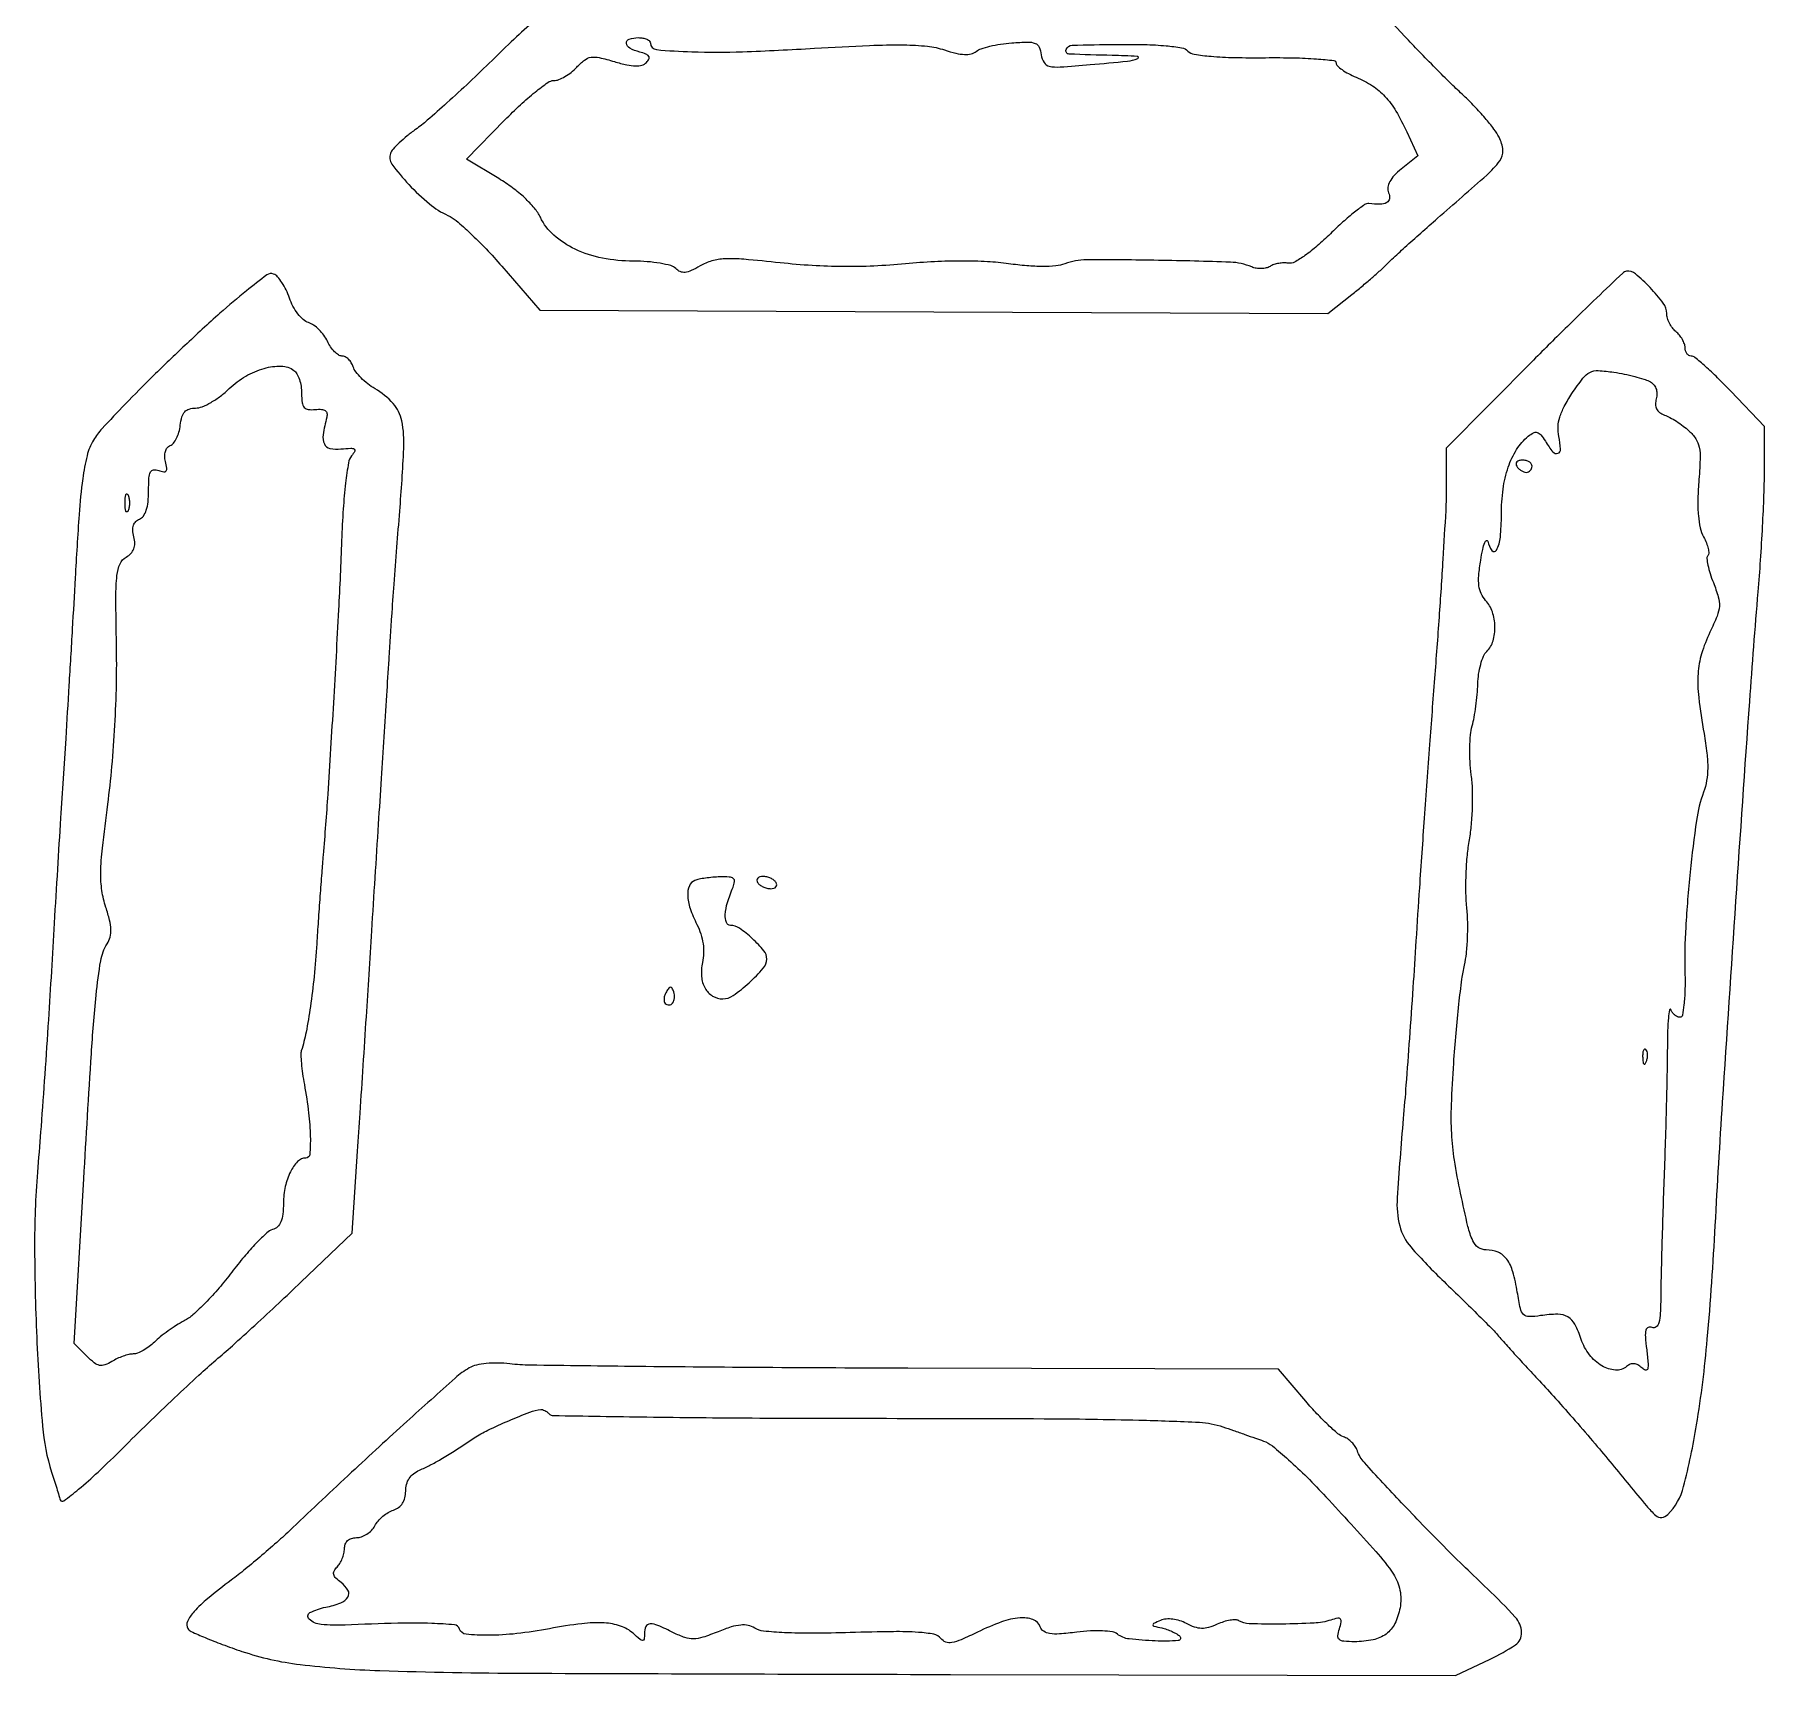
# Model space of a CAD drawing. Extents: x 0 to 5034, y 0 to 2560.
# Drawn here: x 1851.4 to 2134, y 488.5 to 756.5 of the extents above; entities that cross this region are included whole.
import ezdxf

# ---------------------------------------------------------------- set-up
doc = ezdxf.new("R2010")
doc.units = 0

msp = doc.modelspace()

# ---------------------------------------------------------------- linework, layer by layer
msp.add_lwpolyline([(1933.071846, 758.779667, 0.008374), (1929.689535, 755.726697, 0.006467), (1926.102488, 752.290343, -0.005029), (1922.419463, 748.741675, -0.005381), (1918.747051, 745.347788, -0.00512), (1915.530753, 742.498288, -0.025053), (1913.618716, 741, 0.01741), (1912.220611, 739.938506, 0.019299), (1910.94863, 738.816581, 0.019042), (1909.943754, 737.783018, 0.087806), (1909.50345, 737.077723, 0.262776), (1909.730964, 735.351089, 0.026005), (1912.517518, 732.022178, 0.032089), (1915.879439, 728.841523, 0.069953), (1918.891859, 726.97853, -0.07305), (1920.266021, 726.116943, -0.012662), (1922.555005, 724.063564, -0.01353), (1925.134816, 721.493143, -0.011746), (1927.699646, 718.665348), (1933.899292, 711.498757), (1998.278206, 711.22241), (2062.657121, 710.946064), (2066.57856, 714.058285, 0.005484), (2068.196997, 715.371932, 0.005184), (2069.817119, 716.74531, 0.005158), (2071.226199, 717.990777, 0.018025), (2072.096739, 718.835253, -0.015649), (2073.089538, 719.807521, -0.002112), (2075.245093, 721.77348, -0.002435), (2077.821534, 724.080733, -0.00205), (2080.57231, 726.5, 0.002233), (2088.602566, 733.567718, 0.048789), (2090.729019, 735.863628, 0.183386), (2091.238748, 737.591566, 0.101349), (2090.626721, 739.736966, 0.042385), (2089.782069, 741.070474, 0.014208), (2088.334911, 742.868288, 0.014022), (2086.612966, 744.7762, 0.015576), (2084.844301, 746.516781, -0.007298), (2082.805406, 748.457925, -0.003435), (2080.225429, 751.022015, -0.003403), (2077.559344, 753.745165, -0.004786), (2075.22099, 756.213159), (2069.94198, 761.892756)], format="xyb")
for points in [[(1952, 755.100694, 0.388024), (1952.967211, 754.042014, 0.014749), (1958.768107, 753.689222, 0.016655), (1967.025348, 753.706234, 0.005944), (1978.799567, 754.263041, -0.00373), (1987.771328, 754.727146, -0.014222), (1993.374633, 754.815573, -0.022604), (1997.222591, 754.592667, -0.05398), (2000.017139, 753.994344, 0.020015), (2001.886967, 753.459196, 0.047966), (2003.312918, 753.254078, 0.067884), (2004.401498, 753.350727, 0.115819), (2005.217572, 753.749702, -0.091375), (2005.995152, 754.177624, -0.020856), (2007.445162, 754.593236, -0.020903), (2009.183199, 754.937667, -0.019005), (2011, 755.14906, -0.012924), (2013.627967, 755.285794, -0.102211), (2014.821355, 755.07162, -0.194081), (2015.46555, 754.453572, -0.070566), (2015.824135, 753.215017, 0.102121), (2016.284518, 751.931727, 0.208853), (2017.14354, 751.330033, 0.067019), (2018.891798, 751.215538, 0.004646), (2023.824135, 751.599712, 0.003198), (2029.900336, 752.169011, 0.074061), (2031.581757, 752.594176, 0.796896), (2031.521253, 752.945768, 0.008605), (2027.416667, 753.09968, -0.00531), (2020.373193, 753.317332, -0.50404), (2019.882232, 754.041888, -0.310147), (2020.864761, 754.759928, -0.005044), (2028.05, 754.90032, -0.007697), (2032.711655, 754.872607, -0.017666), (2036.215947, 754.673816, -0.018599), (2038.763651, 754.342838, -0.156001), (2039.782036, 753.817964, 0.159065), (2040.83077, 753.28536, 0.017274), (2043.559098, 752.956715, 0.016585), (2047.344448, 752.75906, 0.006827), (2052.482036, 752.731578, -0.006956), (2057.126022, 752.705539, -0.013947), (2060.78975, 752.531708, -0.008443), (2063.636054, 752.268564, -0.382616), (2064, 751.862588, 0.206969), (2064.197599, 751.405674, 0.033808), (2064.960651, 750.779924, 0.032426), (2066.01785, 750.125282, 0.023461), (2067.270302, 749.531527, -0.045112), (2069.919123, 748.132454, -0.061735), (2071.980997, 746.397812, -0.053463), (2073.75762, 744.017788, -0.024837), (2075.556323, 740.602522), (2077.367849, 736.705044), (2074.645536, 734.534348, 0.032662), (2073.48016, 733.473589, 0.068259), (2072.758118, 732.484849, 0.092882), (2072.461915, 731.557648, 0.123215), (2072.568601, 730.681826, -0.119059), (2072.697565, 729.690801, -0.244413), (2072.275682, 729.056636, -0.12793), (2071.214479, 728.785817, -0.029089), (2069.346276, 728.903245, 0.186095), (2068.660723, 728.730351, 0.01272), (2067.023869, 727.510461, 0.016808), (2065.110397, 725.900349, 0.011753), (2063.06033, 723.964959, -0.017185), (2060.927247, 721.994574, -0.025069), (2058.908236, 720.42348, -0.024802), (2057.185179, 719.339479, -0.170348), (2056.214054, 719.168273, 0.049416), (2055.462695, 719.216578, 0.035071), (2054.622249, 719.128291, 0.03557), (2053.823583, 718.927854, 0.060818), (2053.202113, 718.636429, -0.083269), (2052.580596, 718.378175, -0.049885), (2051.785485, 718.275862, -0.048268), (2050.949367, 718.332952, -0.060048), (2050.202113, 718.551545, 0.092665), (2046.742059, 719.324334, 0.004541), (2034.971106, 719.628738, 0.004609), (2023.210636, 719.717574, 0.090661), (2019.667592, 719.063718, -0.0673), (2018.213697, 718.724948, -0.023831), (2016.074415, 718.624601, -0.020926), (2013.467134, 718.735807, -0.014054), (2010.503347, 719.070877, 0.021889), (2007.02125, 719.409392, 0.013459), (2002.90199, 719.517445, 0.012468), (1998.377426, 719.401476, 0.010901), (1993.656248, 719.059249, -0.012208), (1988.488551, 718.698231, -0.013339), (1983.460021, 718.604411, -0.013271), (1978.410252, 718.77901, -0.011829), (1973.178663, 719.223508, 0.005381), (1967.264494, 719.802911, 0.031496), (1964.14268, 719.877615, 0.059536), (1962.017428, 719.539053, 0.064252), (1960.089934, 718.712197, -0.023123), (1958.642517, 717.945124, -0.083966), (1957.6435, 717.664816, -0.129362), (1956.85073, 717.785673, -0.094387), (1956.110335, 718.288729, 0.130207), (1955.299925, 718.759276, 0.02336), (1953.580114, 719.144552, 0.023823), (1951.469869, 719.411932, 0.019547), (1949.199064, 719.501236, -0.048103), (1944.128255, 719.991315, -0.06193), (1939.682105, 721.445897, -0.070661), (1936.209129, 723.726094, -0.101564), (1934, 726.654456, 0.063823), (1933.038547, 728.150032, 0.030345), (1931.459673, 729.812922, 0.027855), (1929.466695, 731.474427, 0.024658), (1927.220881, 732.977934), (1921.941763, 736.146957), (1928.220881, 742.572449, -0.012634), (1930.750697, 745.03365, -0.017258), (1933.158128, 747.110755, -0.014121), (1935.232256, 748.684638, -0.156325), (1936.211045, 748.998971, 0.093839), (1937.009453, 749.150644, 0.037884), (1938.011936, 749.635635, 0.035795), (1939.040903, 750.336402, 0.03785), (1939.938995, 751.164894, -0.039181), (1941.231719, 752.351089, -0.129579), (1942.284298, 752.804083, -0.094706), (1943.609488, 752.75083, -0.015522), (1946.100956, 752.087899, 0.016975), (1948.128404, 751.554739, 0.049555), (1949.562228, 751.375779, 0.076727), (1950.599453, 751.509286, 0.12673), (1951.355758, 751.955758, 0.086013), (1951.744112, 752.506942, 0.262733), (1951.71252, 752.94704, 0.15396), (1951.256171, 753.315893, 0.029625), (1950.232753, 753.649385, -0.057153), (1948.614504, 754.276968, -0.252138), (1948.062413, 755.096777, -0.355281), (1948.508388, 755.771507, -0.076148), (1950, 756, -0.043025), (1950.765658, 755.933994, -0.062725), (1951.4125, 755.735829, -0.082306), (1951.850621, 755.444504, -0.207855)], [(2096.25, 703.333404), (2082, 688.977096), (2082, 682.611295, -0.013528), (2081.896466, 678.78542, -0.001851), (2081.434833, 670.809078, -0.002126), (2080.812682, 661.362474, -0.001795), (2080.076026, 651.372746, 0.000937), (2079.258036, 640.533838, 0.000689), (2078.390577, 628.518869, 0.000696), (2077.60144, 617.150294, 0.001553), (2077.040079, 608.5, -0.001331), (2076.543743, 600.798689, -0.001079), (2075.971558, 592.540695, -0.00109), (2075.410944, 584.928541, -0.002827), (2074.964053, 579.447046, 0.005358), (2073.973178, 566.483279, 0.077828), (2074.384306, 561.915921, 0.121235), (2076.231387, 558.422841, 0.019446), (2081.623776, 552.82366, -0.001958), (2084.625867, 549.917063, -0.002581), (2087.338896, 547.242198, -0.001866), (2089.592248, 544.980673, -0.024975), (2090.373776, 544.107228, 0.013395), (2091.100274, 543.256446, 0.001428), (2092.847024, 541.329585, 0.00176), (2094.942222, 539.047747, 0.001414), (2097.211836, 536.607228, -0.005708), (2099.840748, 533.731216, -0.002979), (2103.054035, 530.090873, -0.002962), (2106.306876, 526.316261, -0.004524), (2109.079295, 523, 0.0012), (2114.675581, 516.214774, 0.036211), (2116.204972, 514.619947, 0.213548), (2117.180038, 514.30419, 0.17109), (2118.185598, 514.785598, 0.134878), (2120.772235, 519.332091, 0.02158), (2122.882942, 529.434388, 0.018999), (2124.636968, 543.413352, 0.008377), (2125.941581, 562, -0.00286), (2127.131038, 582.122668, -0.000717), (2129.306467, 614.938856, -0.000675), (2131.561398, 647.577755, -0.003547), (2132.951741, 665.5, 0.004526), (2133.340644, 670.643791, 0.003647), (2133.668191, 676.178125, 0.003686), (2133.895721, 681.293787, 0.009442), (2133.963149, 685), (2133.957954, 692.5), (2128.48017, 698.25, 0.008506), (2126.308655, 700.453136, 0.01244), (2124.317384, 702.310938, 0.0079), (2122.607808, 703.78054, 0.175329), (2122.001193, 704, -0.136469), (2121.619398, 704.106184, -0.100282), (2121.2941, 704.404657, -0.086457), (2121.075131, 704.851103, -0.070997), (2121, 705.377555, 0.086594), (2120.892217, 705.995234, 0.04354), (2120.559375, 706.71614, 0.041499), (2120.073942, 707.421878, 0.048188), (2119.5, 708, -0.057876), (2118.925946, 708.601026, -0.043629), (2118.440625, 709.375777, -0.044572), (2118.109408, 710.197081, -0.073695), (2118, 710.935354, 0.161476), (2117.439213, 712.62652, 0.029678), (2115.292032, 715.177218, 0.02773), (2112.885397, 717.447704, 0.219299), (2111.445281, 717.844856, 0.149899), (2110.813606, 717.531691, 0.001136), (2106.591739, 713.51812, 0.004087), (2101.780486, 708.847596, 0.002596)], [(1875.936986, 705.728179, 0.005372), (1870.813312, 700.808858, 0.006769), (1866.182365, 696.141295, 0.005495), (1862.403543, 692.140975, 0.052665), (1861.003579, 690.263465, 0.072756), (1859.959295, 687.724576, 0.028143), (1859.243787, 683.977837, 0.015901), (1858.653797, 678.134528, 0.003246), (1858.006458, 667.763465, -0.000593), (1857.529007, 659.400653, -0.000444), (1856.984159, 650.193018, -0.000449), (1856.455794, 641.526581, -0.00103), (1856.038507, 635, 0.000854), (1855.624105, 628.554114, 0.000396), (1855.106643, 620.178125, 0.000392), (1854.576889, 611.37788, 0.000546), (1854.117492, 603.5, -0.001754), (1853.636763, 595.585395, -0.001228), (1853.041908, 586.670792, -0.001239), (1852.429855, 578.132824, -0.002584), (1851.902233, 571.485676, 0.02114), (1851.379406, 559.075376, 0.011258), (1851.728128, 543.706345, 0.009654), (1852.664623, 529.208894, 0.056174), (1854.153632, 521.711159, -0.000324), (1854.575, 520.3849, -0.000322), (1854.995531, 519.055332, -0.000315), (1855.361734, 517.892386, -0.001258), (1855.583805, 517.179332, 0.517396), (1856.137196, 516.998114, 0.013151), (1858.566704, 518.902308, 0.016058), (1861.740922, 521.704242, 0.007162), (1865.745733, 525.58464, -0.003565), (1869.883557, 529.65204, -0.003155), (1874.250309, 533.830577, -0.003168), (1878.231479, 537.544859, -0.009645), (1881, 539.998162, 0.006499), (1883.688571, 542.350587, 0.002537), (1887.343494, 545.667042, 0.002511), (1891.263461, 549.296818, 0.003118), (1894.871468, 552.713969), (1903.242936, 560.74223), (1904.143169, 574.121115, 0.000397), (1904.557694, 580.355546, 0.000207), (1905.06472, 588.123078, 0.000206), (1905.578251, 596.091706, 0.000316), (1906.016207, 603, -0.000134), (1906.46527, 610.124513, -0.000075), (1907.015334, 618.79375, -0.000075), (1907.574056, 627.557926, -0.000122), (1908.051426, 635, 0.000138), (1908.486983, 641.79375, 0.00014), (1908.917162, 648.5625, 0.000136), (1909.288451, 654.455927, 0.000569), (1909.506712, 658, -0.002584), (1909.731542, 661.425738, -0.000733), (1910.11655, 666.751266, -0.000739), (1910.569066, 672.764445, -0.000781), (1911.031063, 678.663886, 0.007274), (1911.697365, 688.873796, 0.06256), (1911.358527, 693.423528, 0.133541), (1909.946026, 696.240373, 0.07688), (1906.991512, 698.664086, -0.032047), (1905.803946, 699.472428, -0.030655), (1904.71065, 700.437135, -0.032125), (1903.85455, 701.408748, -0.087906), (1903.431328, 702.216366, 0.060512), (1903.12003, 702.898357, 0.062927), (1902.657839, 703.476058, 0.069925), (1902.121718, 703.867535, 0.123393), (1901.593127, 704, -0.146695), (1901.027234, 704.169678, -0.052917), (1900.371714, 704.708897, -0.046839), (1899.736175, 705.48986, -0.040511), (1899.221473, 706.413265, 0.051146), (1898.653295, 707.383594, 0.040461), (1897.857653, 708.304022, 0.041761), (1896.968471, 709.043347, 0.075853), (1896.122742, 709.461043, -0.105655), (1895.276674, 709.943069, -0.04539), (1894.384718, 710.897283, -0.042215), (1893.58604, 712.125439, -0.043386), (1893.013416, 713.45935, 0.031544), (1892.479717, 714.788444, 0.034303), (1891.795633, 716.00147, 0.036605), (1891.070291, 716.945293, 0.119556), (1890.426709, 717.389751, 0.256148), (1889.317974, 717.239037, 0.010264), (1885.98407, 714.666796, 0.013648), (1881.651893, 710.980926, 0.005512)], [(1895, 697.889345, 0.029531), (1895.089377, 696.377388, 0.148593), (1895.425502, 695.610578, 0.190258), (1896.079078, 695.264793, 0.054074), (1897.25, 695.26179, -0.038557), (1898.263256, 695.290576, -0.137905), (1898.871984, 695.086987, -0.208957), (1899.141947, 694.658272, -0.101919), (1899.106927, 694, 0.025437), (1898.513616, 691.152515, 0.14483), (1898.716638, 689.636184, 0.241407), (1899.632735, 688.90098, 0.077641), (1901.426868, 688.815576, -0.011832), (1903.019164, 688.949231, -0.157667), (1903.581139, 688.804129, -0.395434), (1903.673604, 688.445343, -0.047993), (1903.172515, 687.707868, 0.1339), (1902.655785, 686.5707, 0.010576), (1902.191461, 683.255158, 0.012893), (1901.799618, 679.017402, 0.0074), (1901.534839, 673.892292, -0.003842), (1901.030068, 662.557072, -0.00162), (1900.18551, 647.335251, -0.001571), (1899.262042, 632.413375, -0.005065), (1898.51636, 622.5, 0.00227), (1898.282167, 619.603131, 0.000997), (1897.997155, 615.765625, 0.000987), (1897.710938, 611.693189, 0.001323), (1897.468516, 608, -0.008876), (1897.037398, 602.666197, -0.011194), (1896.440681, 597.750152, -0.012281), (1895.729569, 593.550568, -0.029624), (1894.945657, 590.5, 0.089825), (1894.862753, 589.873636, 0.010702), (1894.959599, 588.471875, 0.012491), (1895.153759, 586.796321, 0.009955), (1895.444119, 585, -0.014624), (1896.14818, 580.370282, -0.0256), (1896.421181, 576.503398, -0.02446), (1896.33546, 573.609908, -0.391396), (1895.675673, 573, 0.204256), (1894.354582, 572.436823, 0.076212), (1893.170553, 570.752542, 0.062064), (1892.330942, 568.353304, 0.051141), (1892.031803, 565.65638, -0.024995), (1891.924681, 563.819541, -0.070561), (1891.608493, 562.576692, -0.106955), (1891.058765, 561.778495, -0.120849), (1890.25, 561.321791, 0.120287), (1889.309142, 560.791867, 0.013914), (1887.574507, 559.075181, 0.016098), (1885.603994, 556.875851, 0.012492), (1883.599386, 554.363205, -0.015558), (1881.51015, 551.777168, -0.016067), (1879.285698, 549.354539, -0.015989), (1877.229541, 547.384904, -0.063757), (1875.796204, 546.394613, 0.021004), (1874.542745, 545.678175, 0.014201), (1873.174389, 544.762671, 0.014324), (1871.90012, 543.800585, 0.02752), (1870.946819, 542.946819, -0.034814), (1870.090157, 542.201814, -0.033445), (1869.127267, 541.571878, -0.035288), (1868.203092, 541.134625, -0.093111), (1867.486431, 541, 0.059559), (1866.767038, 540.914002, 0.025479), (1865.837273, 540.637659, 0.024772), (1864.864982, 540.238694, 0.029841), (1863.997711, 539.766498, -0.049786), (1862.867415, 539.208242, -0.142485), (1862.002265, 539.142186, -0.116913), (1861.132049, 539.551473, -0.028258), (1859.93683, 540.618726), (1857.851099, 542.704456), (1859.413987, 569.602228, -0.001189), (1860.650139, 590.03744, -0.009089), (1861.428497, 599.62905, -0.017057), (1862.178267, 605.222103, -0.098032), (1863.233905, 608.002934, 0.076529), (1863.707561, 609.106316, 0.07245), (1863.839517, 610.322474, 0.051875), (1863.624425, 611.846326, 0.018726), (1863.016323, 613.950542, -0.044267), (1862.373719, 616.691339, -0.040224), (1862.195286, 619.592881, -0.023342), (1862.461541, 623.642072, -0.00474), (1863.335973, 630.784862, 0.010729), (1864.016559, 636.956115, 0.008458), (1864.496576, 643.6612, 0.008403), (1864.752414, 650.435524, 0.01007), (1864.757539, 656.817233, -0.0033), (1864.657438, 664.675807, -0.028905), (1864.837236, 668.153331, -0.074388), (1865.340229, 670.059817, -0.164676), (1866.334121, 671.163999, 0.069943), (1867.126133, 671.767533, 0.105101), (1867.593656, 672.496049, 0.09787), (1867.743636, 673.391223, 0.05425), (1867.591236, 674.492508, -0.04674), (1867.431561, 675.531481, -0.09221), (1867.535151, 676.357082, -0.116537), (1867.899957, 676.964642, -0.108324), (1868.507115, 677.364357, 0.149568), (1869.151999, 677.868317, 0.073875), (1869.62089, 678.80753, 0.05323), (1869.908699, 680.16318, 0.025715), (1870, 681.93723, -0.013481), (1870.057877, 684.083443, -0.101549), (1870.313966, 685.060543, -0.259468), (1870.824963, 685.413389, -0.116268), (1871.66074, 685.299945, 0.046815), (1872.476359, 685.071715, 0.282703), (1872.868321, 685.224529, 0.202492), (1872.990259, 685.705196, 0.026166), (1872.771248, 686.766747, -0.054734), (1872.640768, 687.65151, -0.080919), (1872.737934, 688.428382, -0.098993), (1873.0487, 689.020591, -0.131701), (1873.538387, 689.376357, 0.136433), (1874.067011, 689.767971, 0.050709), (1874.563403, 690.558544, 0.045495), (1874.957254, 691.578773, 0.040852), (1875.177879, 692.69094, -0.039626), (1875.444784, 694.053871, -0.114613), (1875.903592, 694.892067, -0.139818), (1876.622473, 695.34669, -0.07164), (1877.686989, 695.5, 0.099284), (1878.75263, 695.713708, 0.031925), (1880.204748, 696.432554, 0.030411), (1881.757897, 697.459694, 0.029752), (1883.186989, 698.674652, -0.058369), (1885.875559, 700.7078, -0.064002), (1888.881274, 701.989358, -0.073837), (1891.679579, 702.34893, -0.152559), (1893.75, 701.657306, -0.113081), (1894.230272, 701.110173, -0.04375), (1894.632812, 700.178312, -0.040473), (1894.907615, 699.05253, -0.03965)], [(2115.159803, 699.875987, -0.084613), (2115.817027, 699.384586, -0.095433), (2116.241745, 698.721471, -0.090628), (2116.403207, 697.919221, -0.068513), (2116.296349, 697.02524, 0.06546), (2116.179887, 696.098734, 0.115688), (2116.359181, 695.353302, 0.119265), (2116.845625, 694.780211, 0.072284), (2117.636546, 694.363139, -0.04018), (2118.501211, 693.975689, -0.017727), (2119.578272, 693.3344, -0.017411), (2120.677977, 692.570199, -0.022388), (2121.629911, 691.789491, -0.064532), (2122.752271, 690.484362, -0.098362), (2123.312125, 689.103836, -0.057175), (2123.461559, 687.113827, -0.010207), (2123.238818, 683.386397, 0.015103), (2123.088596, 680.37815, 0.026923), (2123.173169, 677.901953, 0.033037), (2123.48101, 675.919138, 0.067935), (2124.02708, 674.4494, -0.02812), (2124.483502, 673.467627, -0.038981), (2124.771164, 672.541053, -0.043784), (2124.874452, 671.783949, -0.211438), (2124.721586, 671.388252, 0.225832), (2124.5635, 670.94303, 0.024731), (2124.732898, 669.840695, 0.026383), (2125.087149, 668.479962, 0.018295), (2125.623378, 666.983252, -0.023459), (2126.432935, 664.647985, -0.08904), (2126.60057, 663.118707, -0.079292), (2126.235645, 661.536539, -0.016286), (2125.069966, 658.908677, 0.039226), (2123.696308, 655.384466, 0.058776), (2123.119169, 652.13606, 0.044364), (2123.237452, 648.227615, 0.013373), (2124.101046, 642.341152, -0.013733), (2124.569673, 639.130794, -0.031389), (2124.703459, 636.688739, -0.040039), (2124.524212, 634.65854, -0.044709), (2124.024129, 632.759239, 0.050952), (2122.873694, 628.157873, 0.010095), (2121.830447, 619.718377, 0.011364), (2121.107045, 610.703595, 0.020144), (2120.979824, 603.25, -0.011577), (2120.980007, 600.348823, -0.02247), (2120.822508, 598.036947, -0.020236), (2120.55856, 596.330038, -0.3585), (2120.157415, 596, -0.109582), (2119.740536, 596.092475, -0.06446), (2119.307507, 596.367188, -0.059736), (2118.924719, 596.772037, -0.06253), (2118.655375, 597.25, 0.751202), (2118.455916, 597.228775, 0.02223), (2118.28371, 595.929688, 0.014177), (2118.157635, 593.794809, 0.00646), (2118.108119, 591, -0.003836), (2118.0608, 587.204623, -0.001335), (2117.936083, 581.7375, -0.001326), (2117.766729, 575.718459, -0.001545), (2117.57297, 570, 0.001177), (2117.379165, 564.401911, 0.001141), (2117.209583, 558.745135, 0.001126), (2117.082968, 553.768368, 0.004221), (2117.036892, 550.643011, -0.009516), (2116.961369, 547.662207, -0.054686), (2116.720023, 546.103593, -0.161615), (2116.270338, 545.422217, -0.264254), (2115.604758, 545.321427, 0.184888), (2114.971823, 545.321909, 0.247511), (2114.599456, 544.897899, 0.078233), (2114.514385, 543.826333, 0.011816), (2114.731101, 541.678416, -0.008061), (2114.973158, 539.44721, -0.087864), (2114.898231, 538.550193, -0.431693), (2114.557188, 538.365148, -0.109762), (2113.950137, 538.726206, 0.059207), (2113.300285, 539.206966, 0.107331), (2112.672319, 539.404541, 0.117126), (2112.057122, 539.316458, 0.079497), (2111.44543, 538.954711, -0.194122), (2109.616316, 538.370309, -0.116487), (2107.410904, 539.067422, -0.093896), (2105.367463, 540.879003, -0.085068), (2104.041784, 543.373394, 0.038587), (2103.008849, 545.844641, 0.143155), (2101.860728, 547.05886, 0.136846), (2100.207434, 547.493347, 0.034094), (2097.394969, 547.258883, -0.032614), (2095.503256, 547.095548, -0.205733), (2094.626226, 547.450818, -0.142882), (2094.103386, 548.416417, -0.013466), (2093.601108, 551.093068, 0.028645), (2092.86798, 554.436808, 0.090667), (2091.866866, 556.488526, 0.134114), (2090.458048, 557.603219, 0.101024), (2088.5143, 558, -0.154155), (2087.22659, 558.406677, -0.134292), (2086.321297, 559.499082, -0.048911), (2085.53228, 561.823237, -0.005549), (2084.327669, 567.25, -0.012965), (2083.335584, 572.658677, -0.02566), (2082.882005, 576.997042, -0.022499), (2082.844895, 581.710152, -0.007807), (2083.203259, 588.5, -0.004978), (2083.586767, 593.387955, -0.005347), (2084.059683, 598.151739, -0.005076), (2084.550877, 602.232345, -0.025174), (2084.965273, 604.505921, 0.03241), (2085.287363, 606.430395, 0.01521), (2085.465505, 608.948989, 0.014999), (2085.492641, 611.609393, 0.020382), (2085.347341, 614.005921, -0.022127), (2085.204412, 616.507814, -0.013049), (2085.244164, 619.501739, -0.013041), (2085.440418, 622.495902, -0.021715), (2085.780426, 625, 0.022835), (2086.110922, 627.475596, 0.014535), (2086.279402, 630.377842, 0.014601), (2086.278594, 633.240564, 0.026139), (2086.08658, 635.584145, -0.020411), (2085.884649, 637.744512, -0.017432), (2085.844571, 640.031354, -0.017786), (2085.954887, 642.114621, -0.046783), (2086.225287, 643.584145, 0.024036), (2086.548571, 644.981187, 0.011497), (2086.835501, 646.801419, 0.011369), (2087.048557, 648.719628, 0.015897), (2087.145263, 650.441962, -0.030714), (2087.283616, 652.052239, -0.03084), (2087.618142, 653.631191, -0.032407), (2088.082807, 654.964973, -0.096643), (2088.620533, 655.76339, 0.125553), (2089.636902, 657.475997, 0.077467), (2089.944998, 659.811267, 0.075211), (2089.525547, 662.203267, 0.103324), (2088.425406, 664.082426, -0.076306), (2087.694371, 665.190358, -0.077386), (2087.333779, 666.461243, -0.053078), (2087.306798, 668.15309, -0.016823), (2087.618773, 670.661166, -0.012104), (2087.940166, 672.411436, -0.03752), (2088.272758, 673.56453, -0.194294), (2088.542159, 673.859798, -0.484402), (2088.766691, 673.75, 0.108418), (2089.461182, 672.234869, 0.551752), (2090.206837, 672.297174, 0.096553), (2090.828607, 674.407303, 0.023515), (2091, 678.04966, -0.032811), (2091.27672, 682.261953, -0.049339), (2092.114684, 685.844095, -0.057648), (2093.490514, 688.739723, -0.080005), (2095.378118, 690.898847, -0.053657), (2096.219153, 691.456517, -0.193227), (2096.847409, 691.517366, -0.152633), (2097.438674, 691.123085, -0.030384), (2098.184601, 690.076014, 0.030106), (2099.427844, 688.328801, 0.320432), (2100.222058, 688.107309, 0.335506), (2100.659185, 688.781592, 0.031298), (2100.375717, 690.871414, -0.062814), (2100.261892, 692.451078, -0.061352), (2100.541539, 694.022798, -0.048958), (2101.268385, 695.759007, -0.022577), (2102.527959, 697.862885, -0.016058), (2104.307011, 700.372254, -0.113114), (2105.447509, 701.326458, -0.131736), (2106.812505, 701.616627, -0.024704), (2109.377242, 701.35437, -0.012552), (2111.077377, 701.051313, -0.0122), (2112.776507, 700.660809, -0.01219), (2114.252255, 700.244939, -0.043562)], [(2093.5, 686, 0.06081), (2093.806203, 685.617485, 0.051032), (2094.2129, 685.29375, 0.053229), (2094.653442, 685.073302, 0.089642), (2095.059017, 685, 0.105429), (2095.418051, 685.076556, 0.099231), (2095.723586, 685.29375, 0.096318), (2095.928382, 685.618268, 0.092995), (2096, 686, 0.153634), (2095.879982, 686.381379, 0.097988), (2095.542039, 686.70625, 0.080552), (2095.037096, 686.925455, 0.062283), (2094.440983, 687, 0.066118), (2093.889346, 686.926733, 0.138808), (2093.521475, 686.70625, 0.191142), (2093.392057, 686.379648, 0.139169)], [(1866.662281, 678.75, -0.174857), (1866.474999, 678.540618, -0.447206), (1866.306058, 678.601562, -0.078554), (1866.189089, 679.10856, -0.017491), (1866.157895, 680, -0.017491), (1866.189089, 680.89144, -0.078554), (1866.306058, 681.398438, -0.447206), (1866.474999, 681.459382, -0.174857), (1866.662281, 681.25, -0.057986), (1866.818615, 680.679992, -0.037979), (1866.87034, 680, -0.037979), (1866.818615, 679.320008, -0.057986)], [(1959.25, 618.337719, 0.198588), (1958.3437, 617.449005, 0.11263), (1958.066018, 615.912606, 0.071715), (1958.474467, 613.773741, 0.032727), (1959.577556, 611.14499, -0.037856), (1960.208573, 609.596964, -0.041345), (1960.576604, 608.016219, -0.042878), (1960.671237, 606.451351, -0.047761), (1960.489104, 604.950393, 0.07334), (1960.328577, 602.653832, 0.108775), (1960.909709, 600.729832, 0.131057), (1962.138454, 599.464312, 0.135702), (1963.817726, 599, 0.156655), (1965.509975, 599.543539, 0.028753), (1968.097494, 601.631948, 0.027753), (1970.423718, 603.989293, 0.182812), (1971, 605.512777, 0.175478), (1970.509292, 606.867924, 0.032363), (1968.650046, 608.825888, 0.033091), (1966.540215, 610.533393, 0.154777), (1965.068972, 611, -0.314542), (1964.387997, 611.475427, -0.104689), (1964.204784, 612.746063, -0.057763), (1964.568037, 614.733129, -0.025431), (1965.478393, 617.25, 0.064415), (1965.726005, 618.147273, 0.267146), (1965.524701, 618.649095, 0.154048), (1964.861573, 618.899843, 0.020864), (1963.356989, 618.921053, 0.014536), (1962.171497, 618.853769, 0.013832), (1960.972053, 618.717133, 0.013922), (1959.91946, 618.537605, 0.046722)], [(1969.5, 618, 0.091204), (1969.846464, 617.617096, 0.053126), (1970.377112, 617.29375, 0.050746), (1970.99842, 617.074178, 0.059645), (1971.618034, 617, 0.069308), (1972.146634, 617.073627, 0.14379), (1972.495862, 617.29375, 0.190139), (1972.613866, 617.620091, 0.131946), (1972.5, 618, 0.091204), (1972.153536, 618.382904, 0.053126), (1971.622888, 618.70625, 0.050746), (1971.00158, 618.925822, 0.059645), (1970.381966, 619, 0.069308), (1969.853366, 618.926373, 0.14379), (1969.504138, 618.70625, 0.190139), (1969.386134, 618.379909, 0.131946)], [(1954.582949, 600.134215, 0.052326), (1954.327923, 599.604943, 0.061761), (1954.20609, 599.06291, 0.07231), (1954.228156, 598.59012, 0.149701), (1954.399864, 598.266802, 0.208213), (1955.031223, 598.018401, 0.228122), (1955.610436, 598.323111, 0.143258), (1955.913564, 599.144952, 0.097944), (1955.787251, 600.138246, 0.033951), (1955.536207, 600.749629, 0.286646), (1955.294341, 600.899578, 0.233206), (1955.012891, 600.759582, 0.024362)], [(2114.078947, 589.416667, 0.018894), (2114.137993, 588.670344, 0.168741), (2114.279315, 588.37858, 0.470617), (2114.461564, 588.395823, 0.054073), (2114.683114, 588.8125, 0.051402), (2114.839148, 589.359369, 0.05415), (2114.876576, 589.916927, 0.060344), (2114.797407, 590.402231, 0.126455), (2114.604167, 590.729167, 0.296942), (2114.385309, 590.77538, 0.208169), (2114.200665, 590.592839, 0.077125), (2114.089945, 590.112848, 0.028489)], [(1922.382707, 538.714931, 0.051789), (1920.099539, 537.06965, 0.001921), (1912.193715, 529.969589, 0.003587), (1903.166893, 521.681341, 0.002894), (1893.585251, 512.651985, -0.008474), (1891.274759, 510.522849, -0.005434), (1888.524694, 508.126595, -0.00546), (1885.77972, 505.838039, -0.010175), (1883.498814, 504.054251, 0.010703), (1879.673863, 501.056424, 0.038488), (1877.434636, 498.914892, 0.068618), (1876.353577, 497.313272, 0.258083), (1876.410187, 496.145321, 0.148894), (1876.955629, 495.665379, 0.006869), (1879.246014, 494.663764, 0.010901), (1882.041707, 493.557768, 0.007559), (1885.246277, 492.424937, 0.051414), (1894.742548, 490.282041, 0.021676), (1907.800915, 489.28957, 0.007184), (1931.531821, 488.858958, 0.000458), (2001, 488.66031), (2083.5, 488.5), (2089.179311, 491.162314, 0.03918), (2093.277013, 493.490456, 0.259892), (2094.298406, 495.514906, 0.176654), (2093.270591, 498.008458, 0.017902), (2088.704663, 502.656659, -0.007082), (2081.600154, 509.58287, -0.007093), (2074.6981, 516.704305, -0.00355), (2068.616136, 523.252908, -0.104666), (2067.468653, 525.198848, 0.068286), (2067.12512, 525.891206, 0.047069), (2066.566377, 526.566797, 0.047067), (2065.891101, 527.126001, 0.068256), (2065.198848, 527.470083, -0.09436), (2064.289405, 527.982547, -0.013546), (2062.688866, 529.410281, -0.014979), (2060.872026, 531.22728, -0.012292), (2059.039845, 533.271235), (2054.579689, 538.5), (1994.039845, 538.671748, -0.000817), (1970.514316, 538.776919, -0.001222), (1949.961704, 538.952604, -0.000498), (1932.343413, 539.163827, -0.026792), (1929, 539.386678, 0.025467), (1927.028293, 539.523345, 0.029871), (1925.156149, 539.445713, 0.032856), (1923.543147, 539.174048, 0.072225)], [(1935.417785, 531.25, 0.194737), (1936.14405, 530.942946, 0.00027), (1951.418767, 530.716969, 0.002176), (1968.588498, 530.546973, 0.001333), (1988.834452, 530.488618, -0.001022), (2016.300194, 530.426568, -0.005054), (2031.762201, 530.203757, -0.006196), (2041.669821, 529.837912, -0.070741), (2045.5, 529.099117, -0.000507), (2047.224833, 528.502904, -0.000394), (2049.100936, 527.850615, -0.000398), (2050.849939, 527.239413, -0.000962), (2052.141486, 526.784127, -0.085711), (2053.583131, 525.974246, -0.011671), (2056.224407, 523.721458, -0.013148), (2059.247743, 520.87188, -0.010756), (2062.331471, 517.673628, -0.003007), (2070.50284, 508.718102, -0.036425), (2073.358924, 505.044258, -0.100244), (2074.432661, 502.418495, -0.093723), (2074.436884, 499.515252, -0.067622), (2073.588127, 496.958198, -0.119887), (2072.17507, 495.260528, -0.10951), (2070.041031, 494.307902, -0.050468), (2066.998354, 494, -0.018999), (2065.248257, 494.066523, -0.158539), (2064.524725, 494.364312, -0.248481), (2064.289977, 494.954109, -0.049798), (2064.531333, 496.09872, 0.024845), (2064.830965, 497.235811, 0.247557), (2064.700414, 497.694329, 0.257735), (2064.253909, 497.834195, 0.026608), (2063.147436, 497.546794, -0.063648), (2060.387502, 497.043978, -0.011363), (2055.138819, 496.884586, -0.008033), (2049.799546, 496.929608, -0.133046), (2048.11, 497.432016, 0.141762), (2047.568601, 497.582976, 0.038403), (2046.673012, 497.505323, 0.035643), (2045.625876, 497.255151, 0.030448), (2044.566393, 496.848297, -0.036723), (2043.167077, 496.330973, -0.076322), (2042.015863, 496.182393, -0.077732), (2040.886702, 496.38687, -0.039295), (2039.558917, 496.968468, 0.045646), (2038.457657, 497.434293, 0.047374), (2037.303759, 497.685385, 0.051025), (2036.216818, 497.704543, 0.081329), (2035.317461, 497.478118, 0.008094), (2034.186601, 496.966137, 0.330507), (2034.0666, 496.741738, 0.302932), (2034.244544, 496.545136, 0.007308), (2035.5, 496.248177, -0.029111), (2036.336582, 496.011363, -0.024067), (2037.196338, 495.665786, -0.024728), (2037.955538, 495.270773, -0.057874), (2038.466256, 494.886679, -0.654051), (2038.209615, 494.179396, -0.025105), (2034.459484, 494.126581, -0.020377), (2030.194197, 494.455081, -0.13803), (2028.257563, 495.255539, 0.13025), (2027.441996, 495.607323, 0.025555), (2025.838812, 495.76346, 0.024712), (2023.847407, 495.756636, 0.017866), (2021.636006, 495.56026, -0.011282), (2018.79031, 495.26975, -0.05656), (2017.19196, 495.323839, -0.116551), (2016.238338, 495.703492, -0.149461), (2015.659828, 496.444092, 0.216667), (2014.476111, 497.609607, 0.10932), (2012.356545, 497.89348, 0.065808), (2009.317758, 497.226497, 0.027218), (2005.436429, 495.576738, -0.010739), (2002.746363, 494.327164, -0.060076), (2001.228303, 493.868577, -0.129385), (2000.220823, 493.953381, -0.142415), (1999.427935, 494.524527, 0.181938), (1998.30387, 495.209424, 0.03052), (1995.75727, 495.532712, 0.019405), (1991.66495, 495.640973, 0.0042), (1984.590199, 495.494107, -0.005703), (1978.473117, 495.385516, -0.013032), (1973.859897, 495.476489, -0.013207), (1970.462025, 495.722213, -0.115419), (1969.041058, 496.206432, 0.085967), (1967.952238, 496.649846, 0.077813), (1966.738131, 496.722671, 0.05336), (1965.197998, 496.407226, 0.017994), (1963.038316, 495.632008, -0.01601), (1960.526049, 494.718962, -0.073782), (1959.004184, 494.458853, -0.090499), (1957.626364, 494.679118, -0.030938), (1955.755884, 495.471895, 0.013979), (1953.199183, 496.659285, 0.108801), (1951.915896, 496.906189, 0.284072), (1951.249683, 496.469483, 0.109687), (1951, 495.345012, -0.027781), (1950.947898, 494.408012, -0.386563), (1950.714416, 494.20242, -0.173654), (1950.297243, 494.35928, -0.008008), (1949.138811, 495.374378, 0.103318), (1947.115727, 496.558806, 0.067216), (1944.446833, 497.070765, 0.044643), (1940.773465, 496.946065, 0.015254), (1935.5, 496.129275, -0.017602), (1930.135202, 495.324109, -0.027501), (1925.474366, 495.049812, -0.026024), (1921.871187, 495.223769, -0.295357), (1920.808827, 496.073519, 0.296985), (1919.9605, 496.747917, 0.01486), (1916.246719, 496.988066, 0.01498), (1910.724971, 497.015111, 0.004184), (1902.088631, 496.726304, -0.032722), (1898.185176, 496.818538, -0.165561), (1896.221924, 497.688663, -0.522513), (1896.368385, 498.746877, -0.068326), (1898.934872, 499.636974, 0.039976), (1901.38337, 500.333913, 0.164761), (1902.56113, 501.293753, 0.280579), (1902.576138, 502.420864, 0.101761), (1901.456522, 503.65545, -0.033802), (1900.586721, 504.386514, -0.139264), (1900.243914, 504.974935, -0.189025), (1900.314712, 505.54823, -0.072347), (1900.803747, 506.203747, 0.062366), (1901.261958, 506.793138, 0.039119), (1901.648601, 507.577351, 0.03881), (1901.912355, 508.423168, 0.056233), (1902, 509.2, -0.089998), (1902.135694, 509.947763, -0.118075), (1902.522891, 510.520971, -0.111644), (1903.146937, 510.87768, -0.074365), (1903.964816, 511, 0.085692), (1904.793052, 511.142997, 0.057673), (1905.656241, 511.567606, 0.056324), (1906.422229, 512.193263, 0.07061), (1906.963755, 512.932275, -0.05627), (1907.506165, 513.718654, -0.038134), (1908.281916, 514.483509, -0.038339), (1909.157085, 515.115534, -0.060444), (1909.998939, 515.499663, 0.082383), (1910.848695, 515.933158, 0.090334), (1911.481809, 516.606662, 0.083814), (1911.868947, 517.504557, 0.060032), (1912, 518.592139, -0.065672), (1912.147101, 519.707277, -0.079724), (1912.577878, 520.66823, -0.079811), (1913.28723, 521.445382, -0.065992), (1914.25, 522.022363, 0.016588), (1915.967112, 522.833433, 0.014294), (1917.71565, 523.795575, 0.009837), (1919.915576, 525.148295, 0.002973), (1923.202669, 527.287447, -0.033516), (1925.443092, 528.557934, -0.011399), (1928.852621, 530.105359, -0.009869), (1932.255236, 531.478306, -0.060968), (1934.083333, 531.929538, -0.106292), (1934.360017, 531.904129, -0.041933), (1934.715954, 531.758989, -0.039089), (1935.087282, 531.531766, -0.039365)]]:
    msp.add_lwpolyline(points, format="xyb", close=True)

doc.saveas('drawing.dxf')
